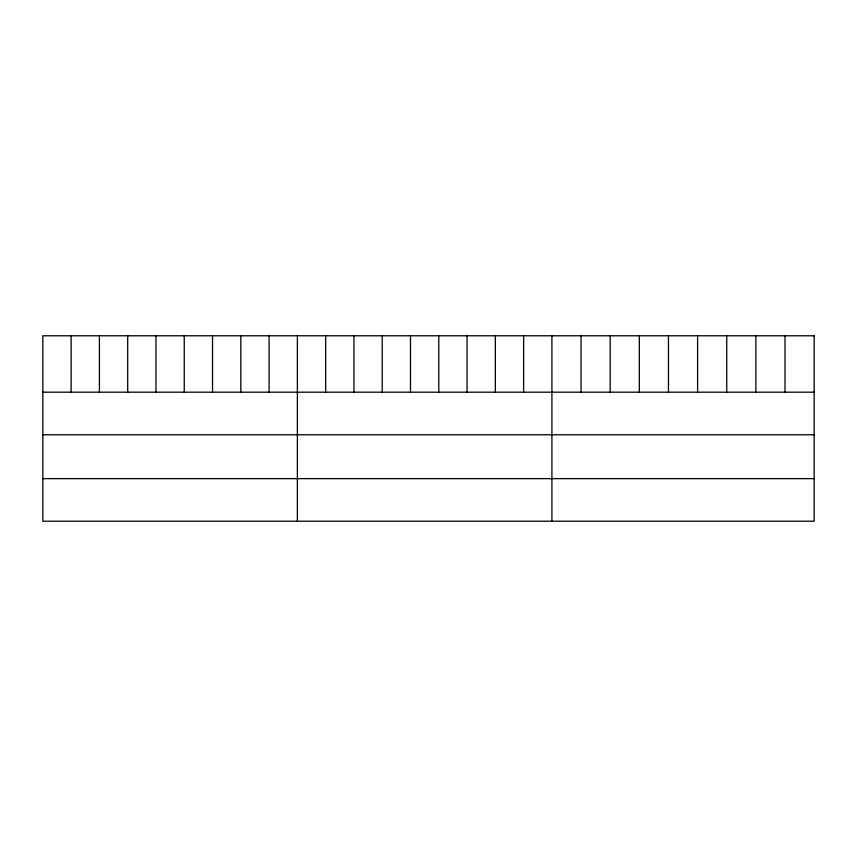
<?xml version="1.0" encoding="UTF-8"?>
<svg xmlns="http://www.w3.org/2000/svg" width="857" height="857" viewBox="0 0 857 857"><rect width="100%" height="100%" fill="white"/><g stroke="black" fill="none" stroke-linecap="round" stroke-linejoin="round"><path stroke-width="1.29" d="M42.85 392.185L814.15 392.185M42.85 434.767L814.15 434.767M42.85 478.635L814.15 478.635M785.012 335.783L785.012 392.185M755.874 335.783L755.874 392.185M726.736 335.783L726.736 392.185M697.598 335.783L697.598 392.185M668.46 335.783L668.46 392.185M639.322 335.783L639.322 392.185M610.184 335.783L610.184 392.185M581.046 335.783L581.046 392.185M551.908 335.783L551.908 521.217M523.627 335.783L523.627 392.185M495.346 335.783L495.346 392.185M467.065 335.783L467.065 392.185M438.784 335.783L438.784 392.185M410.503 335.783L410.503 392.185M382.222 335.783L382.222 392.185M353.941 335.783L353.941 392.185M325.66 335.783L325.66 392.185M297.379 335.783L297.379 521.217M269.098 335.783L269.098 392.185M240.817 335.783L240.817 392.185M212.536 335.783L212.536 392.185M184.255 335.783L184.255 392.185M155.974 335.783L155.974 392.185M127.693 335.783L127.693 392.185M99.412 335.783L99.412 392.185M71.131 335.783L71.131 392.185M814.15 335.783L42.85 335.783L42.85 521.217L814.15 521.217L814.15 335.783"/></g></svg>
